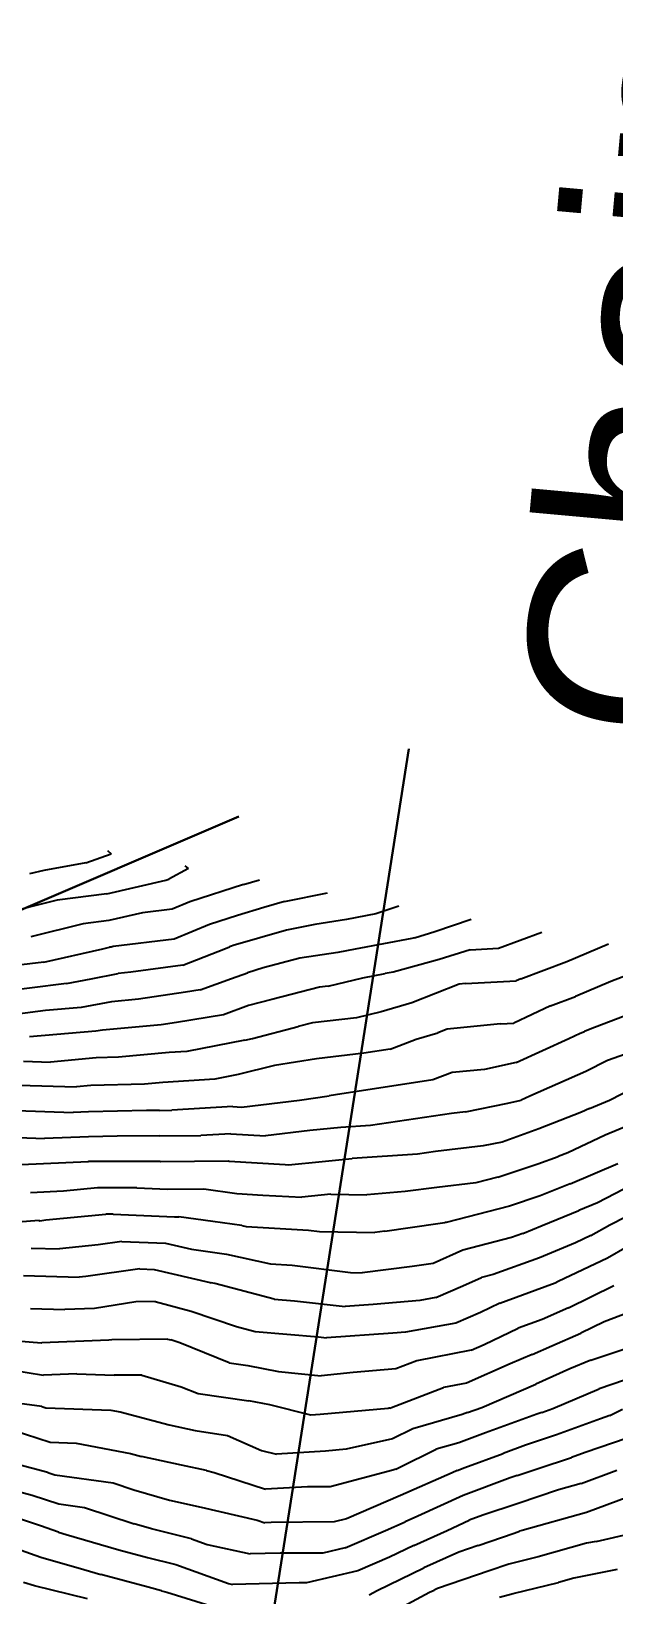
# Model space of a CAD drawing. Header units: metres. Extents: x -1120501 to 1198934, y -4928884 to 66998.
# Drawn here: x 888 to 972.2, y -841.4 to -615.3 of the extents above; entities that cross this region are included whole.
import ezdxf

# ---------------------------------------------------------------- set-up
doc = ezdxf.new("R2010")
doc.units = ezdxf.units.M
doc.layers.add('Cross Sections', color=10, linetype='Continuous')
doc.layers.add('SURF2CONTOURS', color=7, linetype='Continuous', lineweight=0)
doc.styles.add('DEFAULT', font='arial.ttf', dxfattribs={"height": 28.222222})

msp = doc.modelspace()

# ---------------------------------------------------------------- linework, layer by layer
at = {"color": 7, "lineweight": 0}
msp.add_circle((-684.64, 190.5), 66807.04, dxfattribs=at)
at = {"layer": 'Cross Sections', "linetype": 'Continuous', "lineweight": 30}
for p, q in [((849.63, -1311.77), (942.61, -719.02)), ((348.21, -973.18), (918.02, -728.82))]:
    msp.add_line(p, q, dxfattribs=at)
at = {"layer": 'SURF2CONTOURS', "color": 2, "linetype": 'Continuous', "lineweight": -3}
for p, q in [((895.89, -735.54, 265.5), (899.58, -734.21, 265.5)), ((899.04, -733.75, 265.5), (899.58, -734.21, 265.5)), ((889.83, -736.64, 265.5), (887.74, -737.14, 265.5)), ((895.89, -735.54, 265.5), (889.83, -736.64, 265.5)), ((918.69, -738.67, 264.5), (910.91, -741.18, 264.5)), ((918.69, -738.67, 264.5), (921.02, -737.99, 264.5)), ((910.91, -741.18, 264.5), (908.4, -742.22, 264.5)), ((899.24, -743.86, 264.5), (895.53, -744.33, 264.5)), ((904.09, -742.76, 264.5), (899.24, -743.86, 264.5)), ((908.4, -742.22, 264.5), (904.09, -742.76, 264.5)), ((933.6, -743.75, 263.5), (929.03, -744.44, 263.5)), ((937.83, -742.92, 263.5), (933.6, -743.75, 263.5)), ((941.16, -741.81, 263.5), (937.83, -742.92, 263.5)), ((895.53, -744.33, 264.5), (887.92, -746.25, 264.5)), ((924.93, -745.29, 263.5), (917.21, -747.51, 263.5)), ((929.03, -744.44, 263.5), (924.93, -745.29, 263.5)), ((955.55, -747.88, 262.5), (961.81, -745.56, 262.5)), ((909.92, -750.34, 263.5), (916.07, -747.93, 263.5)), ((916.07, -747.93, 263.5), (916.68, -747.67, 263.5)), ((916.95, -747.59, 263.5), (916.68, -747.67, 263.5)), ((917.21, -747.51, 263.5), (916.95, -747.59, 263.5)), ((951.46, -748.1, 262.5), (947, -749.49, 262.5)), ((951.46, -748.1, 262.5), (955.55, -747.88, 262.5)), ((909.92, -750.34, 263.5), (902.4, -751.36, 263.5)), ((947, -749.49, 262.5), (940.34, -751.33, 262.5)), ((893.09, -753, 263.5), (892.35, -753.07, 263.5)), ((893.09, -753, 263.5), (896.68, -752.33, 263.5)), ((896.68, -752.33, 263.5), (900.55, -751.56, 263.5)), ((902.4, -751.36, 263.5), (900.55, -751.56, 263.5)), ((930.94, -753.36, 262.5), (935.93, -752.17, 262.5)), ((935.93, -752.17, 262.5), (939.18, -751.55, 262.5)), ((940.34, -751.33, 262.5), (939.18, -751.55, 262.5)), ((971.82, -752.69, 261.5), (966.71, -754.86, 261.5)), ((975.07, -751.44, 261.5), (971.82, -752.69, 261.5)), ((892.35, -753.07, 263.5), (884.7, -754.03, 263.5)), ((929.68, -753.5, 262.5), (922.78, -755.31, 262.5)), ((930.94, -753.36, 262.5), (929.68, -753.5, 262.5)), ((963.1, -756.23, 261.5), (966.71, -754.86, 261.5)), ((915.78, -757.51, 262.5), (909.02, -758.62, 262.5)), ((919.41, -756.18, 262.5), (915.78, -757.51, 262.5)), ((922.78, -755.31, 262.5), (919.41, -756.18, 262.5)), ((963.1, -756.23, 261.5), (957.8, -758.71, 261.5)), ((898.3, -759.72, 262.5), (897.32, -759.9, 262.5)), ((906.81, -758.95, 262.5), (898.3, -759.72, 262.5)), ((909.02, -758.62, 262.5), (906.81, -758.95, 262.5)), ((948.13, -759.59, 261.5), (946.79, -760.12, 261.5)), ((955.84, -758.81, 261.5), (948.13, -759.59, 261.5)), ((955.84, -758.81, 261.5), (957.8, -758.71, 261.5)), ((897.32, -759.9, 262.5), (887.73, -760.71, 262.5)), ((939.88, -762.47, 261.5), (943.67, -761.04, 261.5)), ((943.67, -761.04, 261.5), (946.79, -760.12, 261.5)), ((977.67, -761.87, 260.5), (971.32, -764.11, 260.5)), ((929.26, -763.89, 261.5), (923.18, -764.83, 261.5)), ((936.1, -763.06, 261.5), (929.26, -763.89, 261.5)), ((939.88, -762.47, 261.5), (936.1, -763.06, 261.5)), ((971.32, -764.11, 260.5), (968.17, -765.7, 260.5)), ((917.9, -766.16, 261.5), (914.54, -766.81, 261.5)), ((923.18, -764.83, 261.5), (917.9, -766.16, 261.5)), ((968.17, -765.7, 260.5), (960.07, -769.28, 260.5)), ((886.17, -767.71, 261.5), (894.55, -767.94, 261.5)), ((896.63, -767.75, 261.5), (894.55, -767.94, 261.5)), ((904.39, -767.54, 261.5), (896.63, -767.75, 261.5)), ((907.03, -767.29, 261.5), (904.39, -767.54, 261.5)), ((914.54, -766.81, 261.5), (907.03, -767.29, 261.5)), ((950.79, -771.56, 260.5), (956.89, -770.27, 260.5)), ((956.89, -770.27, 260.5), (958.82, -769.85, 260.5)), ((960.07, -769.28, 260.5), (958.82, -769.85, 260.5)), ((948.76, -771.79, 260.5), (937.06, -773.53, 260.5)), ((950.79, -771.56, 260.5), (948.76, -771.79, 260.5)), ((975.5, -773.03, 259.5), (971.01, -774.93, 259.5)), ((886.13, -775.27, 260.5), (889.94, -775.39, 260.5)), ((896.3, -775.14, 260.5), (889.94, -775.39, 260.5)), ((900.44, -775.05, 260.5), (896.3, -775.14, 260.5)), ((906.6, -775.02, 260.5), (900.44, -775.05, 260.5)), ((906.6, -775.02, 260.5), (912.5, -774.98, 260.5)), ((916.86, -774.71, 260.5), (912.5, -774.98, 260.5)), ((916.86, -774.71, 260.5), (921.89, -775.01, 260.5)), ((928.3, -774.25, 260.5), (921.89, -775.01, 260.5)), ((932.75, -773.82, 260.5), (928.3, -774.25, 260.5)), ((937.06, -773.53, 260.5), (932.75, -773.82, 260.5)), ((971.01, -774.93, 259.5), (965.61, -777.46, 259.5)), ((965.61, -777.46, 259.5), (964.19, -778.01, 259.5)), ((955.47, -781.01, 259.5), (961.27, -779.06, 259.5)), ((961.27, -779.06, 259.5), (964.19, -778.01, 259.5)), ((952.3, -781.82, 259.5), (946.64, -782.47, 259.5)), ((955.47, -781.01, 259.5), (952.3, -781.82, 259.5)), ((974.91, -782.12, 258.5), (969.87, -784.69, 258.5)), ((892.66, -783.02, 259.5), (887.88, -783.24, 259.5)), ((897.57, -782.55, 259.5), (892.66, -783.02, 259.5)), ((903.25, -782.53, 259.5), (897.57, -782.55, 259.5)), ((903.25, -782.53, 259.5), (907.69, -782.72, 259.5)), ((907.69, -782.72, 259.5), (912.94, -782.68, 259.5)), ((912.94, -782.68, 259.5), (917.71, -783.36, 259.5)), ((917.71, -783.36, 259.5), (921.51, -783.6, 259.5)), ((921.51, -783.6, 259.5), (927.15, -783.87, 259.5)), ((931.33, -783.45, 259.5), (927.15, -783.87, 259.5)), ((931.33, -783.45, 259.5), (936.51, -783.54, 259.5)), ((942.06, -783.08, 259.5), (936.51, -783.54, 259.5)), ((946.64, -782.47, 259.5), (942.06, -783.08, 259.5)), ((969.87, -784.69, 258.5), (967.16, -785.84, 258.5)), ((961.89, -787.97, 258.5), (967.16, -785.84, 258.5)), ((959.09, -789.14, 258.5), (957.43, -789.73, 258.5)), ((959.09, -789.14, 258.5), (961.89, -787.97, 258.5)), ((888.01, -791.25, 258.5), (892.1, -791.38, 258.5)), ((897.7, -790.77, 258.5), (892.1, -791.38, 258.5)), ((901.11, -790.29, 258.5), (897.7, -790.77, 258.5)), ((901.11, -790.29, 258.5), (907.42, -790.56, 258.5)), ((907.42, -790.56, 258.5), (911.18, -791.43, 258.5)), ((911.18, -791.43, 258.5), (916.23, -792.13, 258.5)), ((957.43, -789.73, 258.5), (950.43, -791.55, 258.5)), ((977, -789.45, 257.5), (971.32, -792.71, 257.5)), ((916.23, -792.13, 258.5), (922.58, -793.55, 258.5)), ((922.58, -793.55, 258.5), (925.71, -793.72, 258.5)), ((925.71, -793.72, 258.5), (934.16, -794.8, 258.5)), ((946.11, -793.5, 258.5), (943.08, -793.94, 258.5)), ((950.43, -791.55, 258.5), (946.11, -793.5, 258.5)), ((971.32, -792.71, 257.5), (964.21, -796.08, 257.5)), ((934.16, -794.8, 258.5), (935.83, -794.83, 258.5)), ((943.08, -793.94, 258.5), (935.83, -794.83, 258.5)), ((955.75, -799.23, 257.5), (963.21, -796.45, 257.5)), ((963.21, -796.45, 257.5), (963.91, -796.21, 257.5)), ((964.21, -796.08, 257.5), (963.91, -796.21, 257.5)), ((887.88, -799.98, 257.5), (892.87, -800.14, 257.5)), ((897.16, -799.98, 257.5), (892.87, -800.14, 257.5)), ((903.14, -799.03, 257.5), (897.16, -799.98, 257.5)), ((905.91, -799, 257.5), (903.14, -799.03, 257.5)), ((905.91, -799, 257.5), (911.11, -800.4, 257.5)), ((911.11, -800.4, 257.5), (917.66, -802.59, 257.5)), ((955.75, -799.23, 257.5), (952.95, -800.57, 257.5)), ((975.29, -800.23, 256.5), (970.83, -801.9, 256.5)), ((917.66, -802.59, 257.5), (920.39, -803.3, 257.5)), ((949.38, -802.12, 257.5), (942.1, -803.4, 257.5)), ((952.95, -800.57, 257.5), (949.38, -802.12, 257.5)), ((970.83, -801.9, 256.5), (967.45, -803.56, 256.5)), ((920.39, -803.3, 257.5), (929.54, -804.09, 257.5)), ((929.54, -804.09, 257.5), (930.7, -804.22, 257.5)), ((940.27, -803.57, 257.5), (930.7, -804.22, 257.5)), ((942.1, -803.4, 257.5), (940.27, -803.57, 257.5)), ((963.26, -805.4, 256.5), (967.45, -803.56, 256.5)), ((960.43, -806.66, 256.5), (957.27, -808.01, 256.5)), ((960.43, -806.66, 256.5), (963.26, -805.4, 256.5)), ((885.04, -808.87, 256.5), (889.78, -809.64, 256.5)), ((894.59, -809.45, 256.5), (889.78, -809.64, 256.5)), ((894.59, -809.45, 256.5), (900.01, -809.65, 256.5)), ((957.27, -808.01, 256.5), (950.92, -810.77, 256.5)), ((903.98, -809.61, 256.5), (900.01, -809.65, 256.5)), ((903.98, -809.61, 256.5), (909.67, -811.3, 256.5)), ((909.67, -811.3, 256.5), (912.12, -812.29, 256.5)), ((940.1, -814.32, 256.5), (947.59, -811.41, 256.5)), ((950.92, -810.77, 256.5), (947.59, -811.41, 256.5)), ((963.41, -814.44, 255.5), (970.1, -811.59, 255.5)), ((973.79, -810.37, 255.5), (970.1, -811.59, 255.5)), ((912.12, -812.29, 256.5), (919.48, -813.36, 256.5)), ((922.5, -813.93, 256.5), (919.48, -813.36, 256.5)), ((928.42, -815.41, 256.5), (922.5, -813.93, 256.5)), ((929.8, -815.32, 256.5), (928.42, -815.41, 256.5)), ((939.62, -814.46, 256.5), (929.8, -815.32, 256.5)), ((939.77, -814.42, 256.5), (939.62, -814.46, 256.5)), ((939.84, -814.39, 256.5), (939.77, -814.42, 256.5)), ((939.84, -814.39, 256.5), (940.1, -814.32, 256.5)), ((961.11, -815.26, 255.5), (953.67, -817.99, 255.5)), ((961.82, -815.03, 255.5), (961.11, -815.26, 255.5)), ((961.82, -815.03, 255.5), (963.41, -814.44, 255.5)), ((885.39, -817.61, 255.5), (890.76, -819.34, 255.5)), ((953.67, -817.99, 255.5), (949.85, -819.41, 255.5)), ((890.76, -819.34, 255.5), (894.51, -819.47, 255.5)), ((894.51, -819.47, 255.5), (902.35, -820.96, 255.5)), ((941.22, -822.98, 255.5), (946.53, -820.36, 255.5)), ((949.85, -819.41, 255.5), (946.53, -820.36, 255.5)), ((968.1, -820.8, 254.5), (966.13, -821.54, 254.5)), ((974.16, -818.75, 254.5), (968.1, -820.8, 254.5)), ((902.35, -820.96, 255.5), (903.94, -821.38, 255.5)), ((909.71, -822.64, 255.5), (903.94, -821.38, 255.5)), ((913.36, -823.44, 255.5), (909.71, -822.64, 255.5)), ((940.72, -823.21, 255.5), (941.22, -822.98, 255.5)), ((958.25, -824.15, 254.5), (961.28, -823.12, 254.5)), ((961.28, -823.12, 254.5), (966.13, -821.54, 254.5)), ((881.58, -825.24, 254.5), (888.14, -827, 254.5)), ((913.36, -823.44, 255.5), (914.46, -823.69, 255.5)), ((914.46, -823.69, 255.5), (921.85, -826.14, 255.5)), ((940.29, -823.39, 255.5), (931.21, -825.78, 255.5)), ((940.72, -823.21, 255.5), (940.29, -823.39, 255.5)), ((957.26, -824.48, 254.5), (950.44, -827.03, 254.5)), ((958.25, -824.15, 254.5), (957.26, -824.48, 254.5)), ((888.14, -827, 254.5), (892.01, -828.26, 254.5)), ((927.94, -825.8, 255.5), (921.85, -826.14, 255.5)), ((931.21, -825.78, 255.5), (927.94, -825.8, 255.5)), ((950.44, -827.03, 254.5), (943.9, -830.05, 254.5)), ((974.25, -827.28, 253.5), (968.27, -829.51, 253.5)), ((892.01, -828.26, 254.5), (895.7, -828.77, 254.5)), ((895.7, -828.77, 254.5), (902.87, -831.14, 254.5)), ((968.27, -829.51, 253.5), (958.98, -832.09, 253.5)), ((905.39, -831.87, 254.5), (902.87, -831.14, 254.5)), ((911.16, -833.31, 254.5), (905.39, -831.87, 254.5)), ((933.37, -834.63, 254.5), (939.23, -832.08, 254.5)), ((939.23, -832.08, 254.5), (942.09, -830.84, 254.5)), ((943.9, -830.05, 254.5), (942.09, -830.84, 254.5)), ((958.98, -832.09, 253.5), (958.59, -832.22, 253.5)), ((911.16, -833.31, 254.5), (913.45, -834.13, 254.5)), ((913.45, -834.13, 254.5), (919.66, -835.47, 254.5)), ((952.61, -834.27, 253.5), (949.84, -835.22, 253.5)), ((952.61, -834.27, 253.5), (957.84, -832.47, 253.5)), ((957.84, -832.47, 253.5), (958.59, -832.22, 253.5)), ((885.73, -834.64, 253.5), (889.41, -835.98, 253.5)), ((889.41, -835.98, 253.5), (895.59, -837.75, 253.5)), ((924.01, -835.37, 254.5), (919.66, -835.47, 254.5)), ((930.18, -835.36, 254.5), (924.01, -835.37, 254.5)), ((933.37, -834.63, 254.5), (930.18, -835.36, 254.5)), ((949.84, -835.22, 253.5), (944.77, -837.49, 253.5)), ((895.59, -837.75, 253.5), (898.06, -838.48, 253.5)), ((904.92, -840.28, 253.5), (898.06, -838.48, 253.5)), ((938.03, -840.76, 253.5), (944.77, -837.49, 253.5)), ((972.7, -837.72, 252.5), (966.46, -838.98, 252.5)), ((906.84, -840.82, 253.5), (904.92, -840.28, 253.5)), ((906.84, -840.82, 253.5), (907.63, -841, 253.5)), ((907.63, -841, 253.5), (916.77, -843.88, 253.5)), ((936.86, -841.39, 253.5), (938.03, -840.76, 253.5)), ((955.71, -841.75, 252.5), (957.68, -841.2, 252.5)), ((957.68, -841.2, 252.5), (964.23, -839.61, 252.5)), ((966.46, -838.98, 252.5), (964.23, -839.61, 252.5))]:
    msp.add_line(p, q, dxfattribs=at)
at = {"layer": 'SURF2CONTOURS', "color": 4, "linetype": 'Continuous', "lineweight": -3}
for p, q in [((910.72, -736.34, 265), (907.88, -737.89, 265)), ((910.72, -736.34, 265), (910.25, -735.95, 265)), ((898.93, -740, 265), (907.45, -738.06, 265)), ((907.45, -738.06, 265), (907.88, -737.89, 265)), ((891.76, -740.91, 265), (888.48, -741.74, 265)), ((898.93, -740, 265), (891.76, -740.91, 265)), ((924.63, -741.14, 264), (921.65, -742, 264)), ((924.63, -741.14, 264), (930.82, -739.86, 264)), ((888.48, -741.74, 265), (883.36, -743.03, 265)), ((917.82, -743.13, 264), (913.79, -744.43, 264)), ((921.65, -742, 264), (917.82, -743.13, 264)), ((946.34, -745.45, 263), (951.59, -743.7, 263)), ((913.79, -744.43, 264), (908.67, -746.55, 264)), ((943.41, -746.37, 263), (946.34, -745.45, 263)), ((889.81, -749.88, 264), (898.36, -747.99, 264)), ((898.36, -747.99, 264), (899.3, -747.75, 264)), ((899.54, -747.72, 264), (899.3, -747.75, 264)), ((899.85, -747.65, 264), (899.54, -747.72, 264)), ((908.67, -746.55, 264), (899.85, -747.65, 264)), ((932.33, -748.5, 263), (926.85, -749.31, 263)), ((934.82, -748.02, 263), (932.33, -748.5, 263)), ((943.05, -746.47, 263), (934.82, -748.02, 263)), ((943.41, -746.37, 263), (943.05, -746.47, 263)), ((965.44, -749.79, 262), (971.46, -747.23, 262)), ((889.81, -749.88, 264), (885.77, -750.39, 264)), ((921.56, -750.71, 263), (919.25, -751.43, 263)), ((926.85, -749.31, 263), (921.56, -750.71, 263)), ((958.81, -752.29, 262), (965.44, -749.79, 262)), ((912.42, -753.9, 263), (916.97, -752.24, 263)), ((916.97, -752.24, 263), (919.25, -751.43, 263)), ((950.79, -752.99, 262), (949.87, -753.08, 262)), ((950.79, -752.99, 262), (958.1, -752.62, 262)), ((958.81, -752.29, 262), (958.1, -752.62, 262)), ((903.49, -755.27, 263), (899.63, -755.62, 263)), ((910.29, -754.25, 263), (903.49, -755.27, 263)), ((912.42, -753.9, 263), (910.29, -754.25, 263)), ((949.87, -753.08, 262), (943.04, -755.77, 262)), ((890.04, -756.89, 263), (886.01, -757.4, 263)), ((895.21, -756.45, 263), (890.04, -756.89, 263)), ((899.63, -755.62, 263), (895.21, -756.45, 263)), ((938.59, -757.09, 262), (935.02, -757.94, 262)), ((943.04, -755.77, 262), (938.59, -757.09, 262)), ((976.52, -756.63, 261), (968.81, -759.58, 261)), ((919.98, -760.92, 262), (926.58, -759.2, 262)), ((928.68, -758.65, 262), (926.58, -759.2, 262)), ((935.02, -757.94, 262), (928.68, -758.65, 262)), ((968.81, -759.58, 261), (967.98, -759.94, 261)), ((918.9, -761.19, 262), (910.5, -762.8, 262)), ((918.9, -761.19, 262), (919.98, -760.92, 262)), ((958.13, -764.4, 261), (965.73, -760.94, 261)), ((965.73, -760.94, 261), (967.39, -760.16, 261)), ((967.39, -760.16, 261), (967.98, -759.94, 261)), ((886.86, -764.23, 262), (890.81, -764.34, 262)), ((897.39, -763.75, 262), (890.81, -764.34, 262)), ((900.62, -763.66, 262), (897.39, -763.75, 262)), ((907.94, -762.96, 262), (900.62, -763.66, 262)), ((910.5, -762.8, 262), (907.94, -762.96, 262)), ((948.84, -765.88, 261), (946.09, -766.92, 261)), ((953.55, -765.4, 261), (948.84, -765.88, 261)), ((958.13, -764.4, 261), (953.55, -765.4, 261)), ((946.09, -766.92, 261), (932.01, -769.09, 261)), ((971.6, -769.85, 260), (975.18, -768.05, 260)), ((917.14, -770.79, 261), (908.33, -771.32, 261)), ((917.14, -770.79, 261), (918.4, -770.86, 261)), ((918.4, -770.86, 261), (926.8, -769.87, 261)), ((926.8, -769.87, 261), (931.06, -769.21, 261)), ((932.01, -769.09, 261), (931.06, -769.21, 261)), ((968.73, -771.07, 260), (967.58, -771.61, 260)), ((968.73, -771.07, 260), (971.6, -769.85, 260)), ((885.85, -771.35, 261), (894.06, -771.63, 261)), ((896.29, -771.54, 261), (894.06, -771.63, 261)), ((904.67, -771.35, 261), (896.29, -771.54, 261)), ((906.54, -771.34, 261), (904.67, -771.35, 261)), ((906.54, -771.34, 261), (908.33, -771.32, 261)), ((967.58, -771.61, 260), (961.38, -774.02, 260)), ((961.38, -774.02, 260), (956.08, -775.91, 260)), ((943.85, -777.66, 260), (934.41, -778.31, 260)), ((946.47, -777.27, 260), (943.85, -777.66, 260)), ((953.36, -776.48, 260), (946.47, -777.27, 260)), ((956.08, -775.91, 260), (953.36, -776.48, 260)), ((896.23, -778.76, 260), (886.56, -779.2, 260)), ((896.33, -778.75, 260), (896.23, -778.76, 260)), ((906.64, -778.71, 260), (896.33, -778.75, 260)), ((906.64, -778.71, 260), (906.67, -778.71, 260)), ((906.67, -778.71, 260), (916.52, -778.64, 260)), ((916.52, -778.64, 260), (916.62, -778.66, 260)), ((916.62, -778.66, 260), (924.71, -779.18, 260)), ((924.71, -779.18, 260), (925.22, -779.21, 260)), ((925.22, -779.21, 260), (930.05, -778.72, 260)), ((930.05, -778.72, 260), (934.41, -778.31, 260)), ((965.91, -781.94, 259), (972.8, -779.02, 259)), ((965.91, -781.94, 259), (961.58, -783.69, 259)), ((961.58, -783.69, 259), (957.16, -785.18, 259)), ((890.13, -787.19, 259), (898.81, -786.35, 259)), ((899.86, -786.35, 259), (898.81, -786.35, 259)), ((899.86, -786.35, 259), (908.71, -786.73, 259)), ((908.71, -786.73, 259), (909.36, -786.72, 259)), ((914.27, -787.42, 259), (909.36, -786.72, 259)), ((957.16, -785.18, 259), (947.99, -787.54, 259)), ((971.66, -787.88, 258), (976.5, -785.41, 258)), ((889.15, -787.28, 259), (880.49, -787.92, 259)), ((889.15, -787.28, 259), (889.25, -787.29, 259)), ((889.25, -787.29, 259), (890.13, -787.19, 259)), ((918.43, -787.99, 259), (914.27, -787.42, 259)), ((918.43, -787.99, 259), (919.09, -788.14, 259)), ((919.09, -788.14, 259), (928.07, -788.64, 259)), ((928.07, -788.64, 259), (929.69, -788.84, 259)), ((929.69, -788.84, 259), (937.66, -788.99, 259)), ((939.11, -788.81, 259), (937.66, -788.99, 259)), ((939.11, -788.81, 259), (946.81, -787.69, 259)), ((946.81, -787.69, 259), (947.82, -787.56, 259)), ((947.99, -787.54, 259), (947.82, -787.56, 259)), ((968.93, -789.45, 258), (971.66, -787.88, 258)), ((966.7, -790.5, 258), (961.5, -792.67, 258)), ((968.93, -789.45, 258), (966.7, -790.5, 258)), ((961.5, -792.67, 258), (954.79, -795.06, 258)), ((886.87, -795.22, 258), (894.94, -795.48, 258)), ((895.89, -795.38, 258), (894.94, -795.48, 258)), ((903.72, -794.27, 258), (895.89, -795.38, 258)), ((903.72, -794.27, 258), (905.76, -794.36, 258)), ((905.76, -794.36, 258), (913.89, -796.24, 258)), ((950.4, -796.72, 258), (953.09, -795.51, 258)), ((954.79, -795.06, 258), (953.09, -795.51, 258)), ((913.89, -796.24, 258), (914.03, -796.26, 258)), ((914.56, -796.38, 258), (914.03, -796.26, 258)), ((923.15, -798.62, 258), (914.56, -796.38, 258)), ((946.52, -798.4, 258), (950.4, -796.72, 258)), ((965.7, -799.88, 257), (972.25, -796.67, 257)), ((923.15, -798.62, 258), (926.06, -798.87, 258)), ((926.06, -798.87, 258), (933.38, -799.7, 258)), ((937.43, -799.42, 258), (933.38, -799.7, 258)), ((944.17, -798.82, 258), (937.43, -799.42, 258)), ((946.52, -798.4, 258), (944.17, -798.82, 258)), ((965.7, -799.88, 257), (961.86, -801.56, 257)), ((961.86, -801.56, 257), (958.43, -802.84, 257)), ((880.24, -804.2, 257), (889.5, -804.95, 257)), ((889.5, -804.95, 257), (889.54, -804.95, 257)), ((899.21, -804.57, 257), (889.54, -804.95, 257)), ((899.67, -804.5, 257), (899.21, -804.57, 257)), ((907.72, -804.41, 257), (899.67, -804.5, 257)), ((907.72, -804.41, 257), (908.17, -804.53, 257)), ((909.47, -804.97, 257), (908.17, -804.53, 257)), ((916.61, -807.84, 257), (909.47, -804.97, 257)), ((953.47, -805.22, 257), (958.43, -802.84, 257)), ((951.62, -806.02, 257), (943.74, -807.54, 257)), ((951.62, -806.02, 257), (953.47, -805.22, 257)), ((968.93, -807.45, 256), (974.13, -805.72, 256)), ((916.61, -807.84, 257), (919.33, -808.24, 257)), ((919.33, -808.24, 257), (923.75, -809.08, 257)), ((923.75, -809.08, 257), (929.9, -809.71, 257)), ((934.54, -809.27, 257), (929.9, -809.71, 257)), ((940.71, -808.71, 257), (934.54, -809.27, 257)), ((943.74, -807.54, 257), (940.71, -808.71, 257)), ((965.9, -808.74, 256), (960.98, -810.94, 256)), ((968.93, -807.45, 256), (965.9, -808.74, 256)), ((953.14, -814.29, 256), (960.98, -810.94, 256)), ((889.51, -814.17, 256), (886.3, -813.72, 256)), ((889.51, -814.17, 256), (890.11, -814.37, 256)), ((890.11, -814.37, 256), (899.52, -814.69, 256)), ((899.52, -814.69, 256), (900.86, -814.95, 256)), ((900.86, -814.95, 256), (907.94, -816.81, 256)), ((950.29, -815.34, 256), (943.19, -817.38, 256)), ((951.1, -815.04, 256), (950.29, -815.34, 256)), ((951.1, -815.04, 256), (953.14, -814.29, 256)), ((970.29, -815.94, 255), (963.97, -818.28, 255)), ((971.66, -815.48, 255), (970.29, -815.94, 255)), ((971.66, -815.48, 255), (973.5, -814.56, 255)), ((907.94, -816.81, 256), (911.71, -817.64, 256)), ((911.71, -817.64, 256), (916.39, -818.38, 256)), ((916.39, -818.38, 256), (921.28, -820.51, 256)), ((943.19, -817.38, 256), (940.24, -818.83, 256)), ((963.97, -818.28, 255), (959.46, -819.76, 255)), ((921.28, -820.51, 256), (923.46, -821.05, 256)), ((930.54, -820.61, 256), (923.46, -821.05, 256)), ((933.54, -820.35, 256), (930.54, -820.61, 256)), ((940.24, -818.83, 256), (933.54, -820.35, 256)), ((959.46, -819.76, 255), (956.25, -820.94, 255)), ((890.42, -823.73, 255), (885.66, -822.45, 255)), ((949.58, -823.42, 255), (950.68, -823.01, 255)), ((950.68, -823.01, 255), (956.25, -820.94, 255)), ((890.42, -823.73, 255), (891.4, -824.05, 255)), ((891.4, -824.05, 255), (899.84, -825.22, 255)), ((899.84, -825.22, 255), (902.82, -826.21, 255)), ((948.86, -823.75, 255), (941.4, -827.03, 255)), ((949.58, -823.42, 255), (948.86, -823.75, 255)), ((967.52, -825.31, 254), (964.24, -826.21, 254)), ((967.52, -825.31, 254), (972.67, -823.38, 254)), ((902.82, -826.21, 255), (907.97, -827.7, 255)), ((941.4, -827.03, 255), (933.6, -830.4, 255)), ((964.24, -826.21, 254), (958.42, -828.18, 254)), ((907.97, -827.7, 255), (912.58, -828.71, 255)), ((912.58, -828.71, 255), (920.65, -830.6, 255)), ((953.3, -829.89, 254), (951.31, -830.63, 254)), ((958.42, -828.18, 254), (953.3, -829.89, 254)), ((889.36, -831.41, 254), (885.87, -830.27, 254)), ((891.92, -832.34, 254), (889.36, -831.41, 254)), ((920.65, -830.6, 255), (921.78, -830.97, 255)), ((922.71, -830.92, 255), (921.78, -830.97, 255)), ((931.82, -830.87, 255), (922.71, -830.92, 255)), ((933.6, -830.4, 255), (931.82, -830.87, 255)), ((943.31, -834.26, 254), (948.12, -832.1, 254)), ((948.12, -832.1, 254), (951.31, -830.63, 254)), ((891.92, -832.34, 254), (893.05, -832.66, 254)), ((893.05, -832.66, 254), (900.68, -834.92, 254)), ((943.31, -834.26, 254), (939.82, -835.95, 254)), ((968.28, -833.95, 253), (961.31, -835.93, 253)), ((969.69, -833.67, 253), (968.28, -833.95, 253)), ((969.69, -833.67, 253), (974.87, -832.47, 253)), ((900.68, -834.92, 254), (904.83, -836.01, 254)), ((904.83, -836.01, 254), (908.89, -837.02, 254)), ((939.82, -835.95, 254), (935.23, -837.95, 254)), ((961.31, -835.93, 253), (957.07, -836.96, 253)), ((908.89, -837.02, 254), (916.5, -839.76, 254)), ((935.23, -837.95, 254), (927.81, -839.66, 254)), ((954.21, -837.94, 253), (946.73, -840.5, 253)), ((957.07, -836.96, 253), (954.21, -837.94, 253)), ((888.49, -840.08, 253), (886.9, -839.63, 253)), ((896.15, -842, 253), (888.49, -840.08, 253)), ((916.5, -839.76, 254), (917.1, -839.89, 254)), ((926.74, -839.66, 254), (917.1, -839.89, 254)), ((927.81, -839.66, 254), (926.74, -839.66, 254)), ((937.35, -845.46, 253), (945.58, -841.04, 253)), ((945.58, -841.04, 253), (946.24, -840.72, 253)), ((946.73, -840.5, 253), (946.24, -840.72, 253))]:
    msp.add_line(p, q, dxfattribs=at)

# ---------------------------------------------------------------- texts
at = {"layer": 'Cross Sections', "linetype": 'Continuous', "lineweight": 0, "insert": (958.74, -716.04, 284), "char_height": 28.2222, "attachment_point": 1, "rotation": 84.805, "style": 'DEFAULT'}
msp.add_mtext_dynamic_manual_height_columns('Chainage 3905', width=291.8978, gutter_width=141.11, heights=[20.2], dxfattribs=at)

doc.saveas('drawing.dxf')
